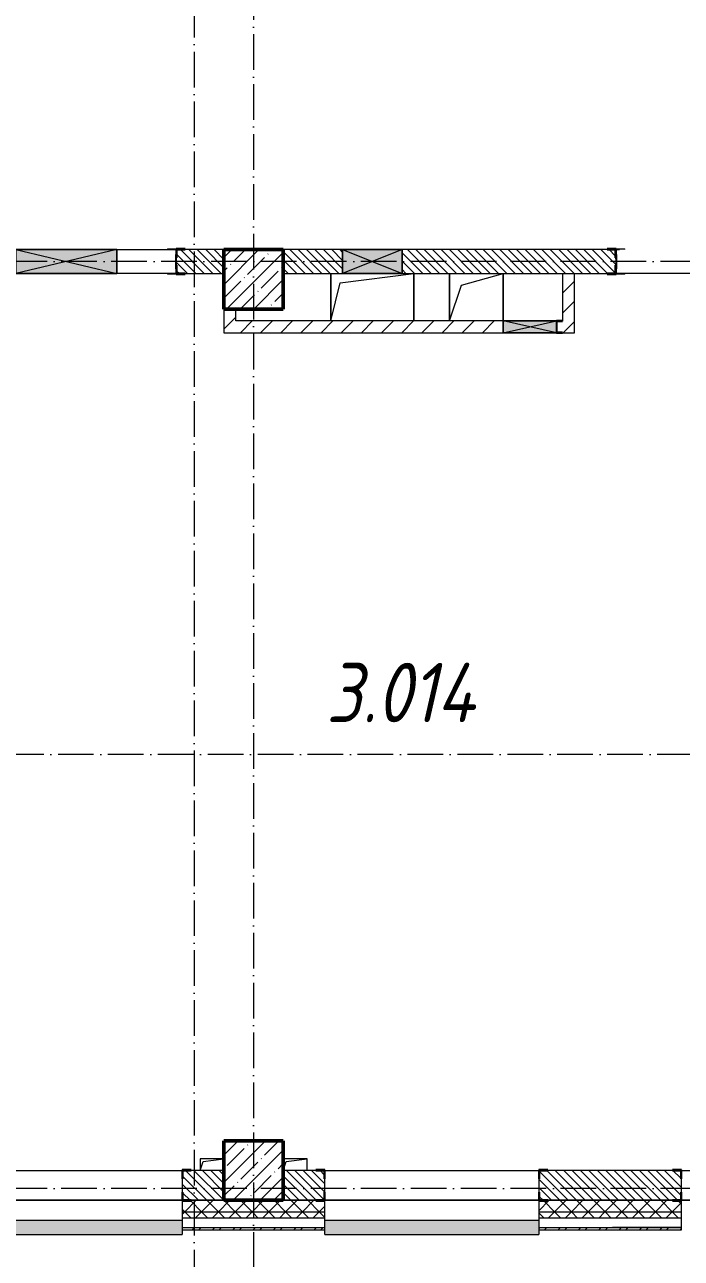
# Model space of a CAD drawing. Header units: millimetres. Extents: x 2294 to 908349, y -83289 to 219220.
# Drawn here: x 221159 to 226684, y 60718 to 71099 of the extents above; entities that cross this region are included whole.
import ezdxf

# ---------------------------------------------------------------- set-up
doc = ezdxf.new("R2010")
doc.units = ezdxf.units.MM
doc.linetypes.add('50_200_ШТРИХ_1Т_ш5_п1_п1_', pattern=[700, 500, -100, 0, -100])
for name, color, linetype, lineweight in [('A-DETL-GENF-OTLN', 7, 'Continuous', 9), ('A-FLOR-____-OTLN', 7, 'Continuous', 9), ('A-GENM-____-MCUT', 7, 'Continuous', 25), ('A-GENM-____-OTLN', 7, 'Continuous', 9), ('A-GENM-____-OTLN-1', 7, 'Continuous', 25), ('A-GLAZ-____-OTLN', 7, 'Continuous', 9), ('A-WALL-____-MCUT', 7, 'Continuous', 13), ('A-WALL-____-MCUT-1', 7, 'Continuous', 9), ('A-WALL-____-OTLN', 7, 'Continuous', 9), ('A-WALL-____-PATT-1', 7, 'Continuous', 9), ('A-WALL-FNSH-MCUT-1', 7, 'Continuous', 9), ('I-WALL-____-OTLN', 7, 'Continuous', 9), ('S-COLS-____-MCUT', 7, 'Continuous', 50), ('S-COLS-____-OTLN', 7, 'Continuous', 9), ('S-GRID-____-OTLN-1', 7, '50_200_ШТРИХ_1Т_ш5_п1_п1_', 9), ('Марки помещений', 7, 'Continuous', 9)]:
    doc.layers.add(name, color=color, linetype=linetype, lineweight=lineweight)
doc.layers.add('A-GLAZ-____-OTLN-1', color=7, linetype='Continuous', lineweight=9, true_color=0xc0c0c0)
doc.styles.add('ISOCPEUR_I_2', font='isocpeui.ttf', dxfattribs={"width": 0.85, "height": 2.3})
pattern_1 = [(45, (165583.51, 6025.28), (-70.71068, 70.71068), []), (135, (165583.51, 6025.28), (-70.71068, -70.71068), [])]
pattern_2 = [(45, (165583.51, 6025.28), (-84.85281, 84.85281), [])]
pattern_3 = [(135, (165583.507, 6025.276), (-35.35534, -35.35534), [])]
pattern_4 = [(45, (165583.51, 6025.28), (-85.53659, 85.53659), []), (45, (165640.53, 6025.28), (-85.53659, 85.53659), [])]

# ---------------------------------------------------------------- blocks, each defined once
blk = doc.blocks.new('3osi')
at = {"layer": 'S-GRID-____-OTLN-1', "color": 251, "ltscale": 0.6, "true_color": 0x636466}
for p, q in [((222583.5, 96918.1), (222583.5, 58916.9)), ((223083.5, 96644.8), (223083.5, 59064.8)), ((269657.9, 69106.3), (160914.7, 69106.3)), ((241063.5, 64956.3), (160914.7, 64956.3)), ((269657.9, 61306.3), (160914.7, 61306.3))]:
    blk.add_line(p, q, dxfattribs=at)
blk = doc.blocks.new('BSC_Колонна _Прямоугольная - 500х500-V62-АР1_План отверстий 3 этажа в осях 1-64_Ю-ЯЯ')
at = {"layer": 'S-COLS-____-OTLN'}
h = blk.add_hatch(dxfattribs=at)
h.set_pattern_fill('FP_70', color=256, style=0, pattern_type=2)
h.set_pattern_definition([(45, (-57500, -55431.04), (-114.04925, 114.04925), []), (45, (-57385.95, -55431.04), (-114.04925, 114.04925), [201.613, -40.323, 3.353, -36.97])])
h.paths.add_polyline_path([(-250, -250), (250, -250), (250, 250), (-250, 250), (-250, 178)], flags=0)
at = {"layer": 'S-COLS-____-MCUT'}
for p, q in [((250, 250), (-250, 250)), ((-250, 250), (-250, -250)), ((250, -250), (250, 250)), ((-250, -250), (250, -250))]:
    blk.add_line(p, q, dxfattribs=at)
blk = doc.blocks.new('BSC_Колонна _Прямоугольная - 500х500-V63-АР1_План отверстий 3 этажа в осях 1-64_Ю-ЯЯ')
at = {"layer": 'S-COLS-____-OTLN'}
h = blk.add_hatch(dxfattribs=at)
h.set_pattern_fill('FP_71', color=256, style=0, pattern_type=2)
h.set_pattern_definition([(45, (-57500, -62931.04), (-114.04925, 114.04925), []), (45, (-57385.95, -62931.04), (-114.04925, 114.04925), [201.613, -40.323, 3.353, -36.97])])
h.paths.add_polyline_path([(-250, -250), (250, -250), (250, 250), (-250, 250)], flags=0)
at = {"layer": 'S-COLS-____-MCUT'}
for p, q in [((250, 250), (-250, 250)), ((-250, 250), (-250, -250)), ((250, -250), (250, 250)), ((-250, -250), (250, -250))]:
    blk.add_line(p, q, dxfattribs=at)
blk = doc.blocks.new('Фахверк_СКБ_Уголок - 250_2700-27497298-АР1_План отверстий 3 этажа в осях 1-64_Ю-ЯЯ')
at = {"layer": 'A-GENM-____-MCUT'}
for p, q in [((200, 181), (125, 181)), ((125, 181), (125, 106)), ((125, 106), (131, 106)), ((131, 106), (131, 175)), ((131, 175), (200, 175)), ((200, 175), (200, 181)), ((131, -6), (125, -6)), ((125, -6), (125, -81)), ((125, -81), (200, -81)), ((131, -75), (131, -6)), ((200, -75), (131, -75)), ((200, -81), (200, -75))]:
    blk.add_line(p, q, dxfattribs=at)
blk = doc.blocks.new('154_Стойка_СКБ_Уголок - СМ-2480_200-28346303-АР1_План отверстий 3 этажа в осях 1-64_Ю-ЯЯ')
at = {"layer": 'A-GENM-____-MCUT'}
for p, q in [((125, 156), (125, 81)), ((200, 156), (125, 156)), ((131, 81), (131, 150)), ((131, 150), (200, 150)), ((200, 150), (200, 156)), ((125, 81), (131, 81)), ((131, 19), (125, 19)), ((125, 19), (125, -56)), ((131, -50), (131, 19)), ((125, -56), (200, -56)), ((200, -50), (131, -50)), ((200, -56), (200, -50))]:
    blk.add_line(p, q, dxfattribs=at)
blk = doc.blocks.new('Стойка_Влож_Полоса боковая - Полоса-V164-АР1_План отверстий 3 этажа в осях 1-64_Ю-ЯЯ')
at = {"layer": 'A-GENM-____-OTLN'}
for p, q in [((-5, 60), (0, 60)), ((-5, -60), (-5, 60)), ((0, 31), (0, -31)), ((0, -60), (-5, -60))]:
    blk.add_line(p, q, dxfattribs=at)
blk = doc.blocks.new('Стойка_Влож_Уголок_Опорный - Уголок-28213941-АР1_План отверстий 3 этажа в осях 1-64_Ю-ЯЯ')
at = {"layer": 'A-GENM-____-OTLN'}
for p, q in [((-212, -6), (-212, 0)), ((0, 0), (0, -6)), ((-212, -75), (-212, -6)), ((-212, -6), (-206, -6)), ((-212, -75), (-206, -75)), ((-6, -6), (0, -6)), ((-6, -75), (0, -75)), ((0, -6), (0, -75))]:
    blk.add_line(p, q, dxfattribs=at)
blk = doc.blocks.new('AR_Отверстие прямоугольное _в плите_ - AR_Отверстие прямоугольное _в плите_-V178-АР1_План отверстий 3 этажа в осях 1-64_Ю-ЯЯ')
at = {"layer": 'A-GENM-____-OTLN'}
for p, q in [((100, 50), (-100, 50)), ((-100, -50), (-75, 25)), ((-75, 25), (100, 50)), ((100, -50), (100, 50))]:
    blk.add_line(p, q, dxfattribs=at)
blk = doc.blocks.new('AR_Отверстие прямоугольное _в плите_ - AR_Отверстие прямоугольное _в плите_-V185-АР1_План отверстий 3 этажа в осях 1-64_Ю-ЯЯ')
at = {"layer": 'A-GENM-____-OTLN'}
for p, q in [((100, 50), (-100, 50)), ((-100, 50), (-100, -50)), ((-100, -50), (-75, 25)), ((-75, 25), (100, 50))]:
    blk.add_line(p, q, dxfattribs=at)
blk = doc.blocks.new('AR_Отверстие прямоугольное _в плите_ - AR_Отверстие прямоугольное _в плите_-V188-АР1_План отверстий 3 этажа в осях 1-64_Ю-ЯЯ')
at = {"layer": 'A-GENM-____-OTLN'}
for p, q in [((-350, 200), (-350, -200)), ((-350, -200), (-270, 120)), ((-270, 120), (350, 200)), ((350, -200), (350, 200))]:
    blk.add_line(p, q, dxfattribs=at)
blk = doc.blocks.new('AR_Отверстие прямоугольное _в плите_ - AR_Отверстие прямоугольное _в плите_-30552855-АР1_План отверстий 3 этажа в осях 1-64_Ю-ЯЯ')
at = {"layer": 'A-GENM-____-OTLN'}
for p, q in [((-225, 200), (-225, -200)), ((-125, 100), (225, 200)), ((225, -200), (225, 200)), ((-225, -200), (-125, 100))]:
    blk.add_line(p, q, dxfattribs=at)
blk = doc.blocks.new('Отлив_СКБ - Отлив витража_120_НВФ-31885687-АР1_План отверстий 3 этажа в осях 1-64_Ю-ЯЯ')
at = {"layer": 'A-GLAZ-____-OTLN-1'}
for points in [[(0, -2), (1800, -2), (1800, 0), (0, 0)], [(945, -120), (1800, -120), (1800, -2), (0, -2), (0, -120), (878, -120)]]:
    blk.add_hatch(color=256, dxfattribs=at).paths.add_polyline_path(points, flags=0)
at = {"layer": 'A-GLAZ-____-OTLN'}
for p, q in [((0, 0), (1800, 0)), ((1800, -2), (0, -2)), ((0, -120), (0, -83)), ((1800, -83), (1800, -120)), ((0, -120), (1800, -120))]:
    blk.add_line(p, q, dxfattribs=at)
blk = doc.blocks.new('AR_Отверстие прямоугольное _в стене__БезПР - AR_Отверстие прямоугольное _в стене__БезПР-36899195-АР1_План отверстий 3 этажа в осях 1-64_Ю-ЯЯ')
at = {"layer": 'A-GLAZ-____-OTLN'}
blk.add_hatch(color=256, dxfattribs=at).paths.add_polyline_path([(-250, -100), (250, -100), (250, 100), (-250, 100)], flags=0)
at = {"layer": 'A-DETL-GENF-OTLN'}
for p, q in [((-250, -100), (-250, 100)), ((-250, 100), (250, 100)), ((250, 100), (-250, -100)), ((-250, 100), (250, -100)), ((250, 100), (-250, 100)), ((-250, 100), (-250, -100)), ((250, 100), (250, -100)), ((250, -100), (250, 100)), ((250, -100), (-250, -100)), ((-250, -100), (250, -100))]:
    blk.add_line(p, q, dxfattribs=at)
at = {"layer": 'A-GLAZ-____-OTLN'}
blk.add_line((250, 100), (-250, 100), dxfattribs=at)
blk = doc.blocks.new('AR_Отверстие прямоугольное _в стене_ - AR_Отверстие прямоугольное _в стене__ОВ-36928954-АР1_План отверстий 3 этажа в осях 1-64_Ю-ЯЯ')
at = {"layer": 'A-GLAZ-____-OTLN'}
blk.add_hatch(color=256, dxfattribs=at).paths.add_polyline_path([(-225, 50), (-225, -50), (225, -50), (225, 50)], flags=0)
at = {"layer": 'A-DETL-GENF-OTLN'}
for p, q in [((-225, 50), (225, 50)), ((225, 50), (-225, -50)), ((-225, 50), (225, -50)), ((225, 50), (-225, 50)), ((225, 50), (225, -50)), ((225, -50), (225, 50)), ((225, -50), (-225, -50)), ((-225, -50), (225, -50))]:
    blk.add_line(p, q, dxfattribs=at)
blk = doc.blocks.new('AR_Отверстие прямоугольное _в стене_ - AR_Отверстие прямоугольное _в стене__ОВ-36927705-АР1_План отверстий 3 этажа в осях 1-64_Ю-ЯЯ')
at = {"layer": 'A-GLAZ-____-OTLN'}
blk.add_hatch(color=256, dxfattribs=at).paths.add_polyline_path([(425, -100), (425, 100), (-425, 100), (-425, -100)], flags=0)
at = {"layer": 'A-DETL-GENF-OTLN'}
for p, q in [((-425, -100), (-425, 100)), ((-425, 100), (425, 100)), ((425, 100), (-425, -100)), ((-425, 100), (425, -100)), ((425, 100), (-425, 100)), ((-425, 100), (-425, -100)), ((425, 100), (425, -100)), ((425, -100), (425, 100)), ((425, -100), (-425, -100)), ((-425, -100), (425, -100))]:
    blk.add_line(p, q, dxfattribs=at)
blk = doc.blocks.new('154_Фахверк_СКБ_Швеллер - Тип_100_3960_зеркало-36793856-АР1_План отверстий 3 этажа в осях 1-64_Ю-ЯЯ')
at = {"layer": 'A-GENM-____-MCUT'}
for p, q in [((175, 50), (125, 50)), ((125, 50), (125, -50)), ((128, 47), (175, 47)), ((128, -47), (128, 47)), ((175, 47), (175, 50)), ((125, -50), (175, -50)), ((175, -47), (128, -47)), ((175, -50), (175, -47))]:
    blk.add_line(p, q, dxfattribs=at)
blk = doc.blocks.new('3floor')
at = {"layer": 'A-WALL-____-PATT-1'}
h = blk.add_hatch(dxfattribs=at)
h.set_pattern_fill('FP_9', color=256, style=0, pattern_type=2)
h.set_pattern_definition(pattern_3)
h.paths.add_polyline_path([(222440, 69006), (222834, 69006), (222834, 69206), (222440, 69206), (222440, 69137), (222434, 69137), (222434, 69075), (222440, 69075), (222440, 69046)], flags=0)
h.paths.add_polyline_path([(220361, 69006), (220728, 69006), (220728, 69075), (220734, 69075), (220734, 69137), (220728, 69137), (220728, 69206), (220334, 69206), (220334, 69006)], flags=0)
h = blk.add_hatch(dxfattribs=at)
h.set_pattern_fill('FP_9', color=256, style=0, pattern_type=2)
h.set_pattern_definition(pattern_3)
h.paths.add_polyline_path([(227940, 69006), (228834, 69006), (228834, 69206), (227940, 69206), (227940, 69137), (227934, 69137), (227934, 69075), (227940, 69075), (227940, 69008)], flags=0)
h.paths.add_polyline_path([(223334, 69006), (223834, 69006), (223834, 69206), (223334, 69206)], flags=0)
h.paths.add_polyline_path([(226128, 69006), (226128, 69075), (226134, 69075), (226134, 69137), (226128, 69137), (226128, 69206), (224334, 69206), (224334, 69006), (226059, 69006)], flags=0)
h = blk.add_hatch(dxfattribs=at)
h.set_pattern_fill('FP_7', color=256, style=0, pattern_type=2)
h.set_pattern_definition(pattern_2)
h.paths.add_polyline_path([(225684, 68606), (225784, 68606), (225784, 69006), (225684, 69006)], flags=0)
h = blk.add_hatch(dxfattribs=at)
h.set_pattern_fill('FP_7', color=256, style=0, pattern_type=2)
h.set_pattern_definition(pattern_2)
h.paths.add_polyline_path([(222934, 68606), (222934, 68706), (222834, 68706), (222834, 68606)], flags=0)
h = blk.add_hatch(dxfattribs=at)
h.set_pattern_fill('FP_7', color=256, style=0, pattern_type=2)
h.set_pattern_definition(pattern_2)
h.paths.add_polyline_path([(225184, 68506), (225184, 68606), (222834, 68606), (222834, 68506), (223896, 68506)], flags=0)
h.paths.add_polyline_path([(225784, 68506), (225784, 68606), (225684, 68606), (225684, 68603), (225637, 68603), (225637, 68509), (225684, 68509), (225684, 68506)], flags=0)
h = blk.add_hatch(dxfattribs=at)
h.set_pattern_fill('FP_9', color=256, style=0, pattern_type=2)
h.set_pattern_definition(pattern_3)
h.paths.add_polyline_path([(220334, 61206), (220678, 61206), (220678, 61275), (220684, 61275), (220684, 61387), (220678, 61387), (220678, 61456), (220334, 61456)], flags=0)
h.paths.add_polyline_path([(222834, 61206), (222834, 61456), (222490, 61456), (222490, 61387), (222484, 61387), (222484, 61275), (222490, 61275), (222490, 61206), (222559, 61206)], flags=0)
h = blk.add_hatch(dxfattribs=at)
h.set_pattern_fill('FP_9', color=256, style=0, pattern_type=2)
h.set_pattern_definition(pattern_3)
h.paths.add_polyline_path([(228490, 61206), (228834, 61206), (228834, 61456), (228490, 61456), (228490, 61387), (228484, 61387), (228484, 61275), (228490, 61275)], flags=0)
h.paths.add_polyline_path([(226609, 61206), (226678, 61206), (226678, 61275), (226684, 61275), (226684, 61387), (226678, 61387), (226678, 61456), (225490, 61456), (225490, 61387), (225484, 61387), (225484, 61275), (225490, 61275), (225490, 61206), (225663, 61206)], flags=0)
h.paths.add_polyline_path([(223678, 61206), (223678, 61275), (223684, 61275), (223684, 61387), (223678, 61387), (223678, 61456), (223334, 61456), (223334, 61206), (223609, 61206)], flags=0)
h = blk.add_hatch(dxfattribs=at)
h.set_pattern_fill('FP_4', color=256, style=0, pattern_type=2)
h.set_pattern_definition(pattern_1)
h.paths.add_polyline_path([(239803, 61106), (239884, 61106), (239884, 61206), (233534, 61206), (233534, 61106), (236268, 61106)], flags=0)
h.paths.add_polyline_path([(229198, 61106), (229584, 61106), (229584, 61200), (229509, 61200), (229509, 61206), (228559, 61206), (228559, 61200), (228484, 61200), (228484, 61106), (228834, 61106)], flags=0)
h.paths.add_polyline_path([(230966, 61106), (232534, 61106), (232534, 61206), (230659, 61206), (230659, 61200), (230584, 61200), (230584, 61106)], flags=0)
h.paths.add_polyline_path([(225559, 61106), (226684, 61106), (226684, 61200), (226609, 61200), (226609, 61206), (225559, 61206), (225559, 61200), (225484, 61200), (225484, 61106), (225490, 61106)], flags=0)
h.paths.add_polyline_path([(223684, 61106), (223684, 61200), (223609, 61200), (223609, 61206), (222559, 61206), (222559, 61200), (222484, 61200), (222484, 61106), (223012, 61106)], flags=0)
h.paths.add_polyline_path([(219559, 61106), (220684, 61106), (220684, 61200), (220609, 61200), (220609, 61206), (219559, 61206), (219559, 61200), (219484, 61200), (219484, 61106)], flags=0)
h.paths.add_polyline_path([(217609, 61106), (217684, 61106), (217684, 61200), (217609, 61200), (217609, 61206), (216559, 61206), (216559, 61200), (216484, 61200), (216484, 61106), (216826, 61106)], flags=0)
h.paths.add_polyline_path([(213834, 61106), (214684, 61106), (214684, 61200), (214609, 61200), (214609, 61206), (213559, 61206), (213559, 61200), (213484, 61200), (213484, 61106), (213559, 61106)], flags=0)
h.paths.add_polyline_path([(211524, 61106), (211684, 61106), (211684, 61200), (211609, 61200), (211609, 61206), (210009, 61206), (210009, 61200), (209934, 61200), (209934, 61106), (210640, 61106)], flags=0)
h.paths.add_polyline_path([(207989, 61106), (208134, 61106), (208134, 61200), (208059, 61200), (208059, 61206), (207009, 61206), (207009, 61200), (206934, 61200), (206934, 61106)], flags=0)
h.paths.add_polyline_path([(205134, 61106), (205134, 61200), (205059, 61200), (205059, 61206), (204009, 61206), (204009, 61200), (203934, 61200), (203934, 61106), (204454, 61106)], flags=0)
h.paths.add_polyline_path([(201802, 61106), (202134, 61106), (202134, 61200), (202059, 61200), (202059, 61206), (201009, 61206), (201009, 61200), (200934, 61200), (200934, 61106), (201361, 61106)], flags=0)
h.paths.add_polyline_path([(198009, 61106), (199134, 61106), (199134, 61200), (199059, 61200), (199059, 61206), (198009, 61206), (198009, 61200), (197934, 61200), (197934, 61106), (197940, 61106)], flags=0)
h.paths.add_polyline_path([(194934, 61106), (196134, 61106), (196134, 61200), (196059, 61200), (196059, 61206), (195009, 61206), (195009, 61200), (194934, 61200)], flags=0)
h.paths.add_polyline_path([(193134, 61106), (193134, 61200), (193059, 61200), (193059, 61206), (192009, 61206), (192009, 61200), (191934, 61200), (191934, 61106), (192965, 61106)], flags=0)
h.paths.add_polyline_path([(189009, 61106), (190134, 61106), (190134, 61200), (190059, 61200), (190059, 61206), (189009, 61206), (189009, 61200), (188934, 61200), (188934, 61106), (188940, 61106)], flags=0)
h.paths.add_polyline_path([(187134, 61106), (187134, 61200), (187059, 61200), (187059, 61206), (186009, 61206), (186009, 61200), (185934, 61200), (185934, 61106), (187059, 61106)], flags=0)
h.paths.add_polyline_path([(183784, 61106), (184134, 61106), (184134, 61200), (184059, 61200), (184059, 61206), (183009, 61206), (183009, 61200), (182934, 61200), (182934, 61106), (183284, 61106)], flags=0)
h.paths.add_polyline_path([(181934, 61106), (181934, 61200), (181859, 61200), (181859, 61206), (172134, 61206), (172134, 61106), (181477, 61106)], flags=0)
h.paths.add_polyline_path([(171134, 61106), (171134, 61206), (163134, 61206), (163134, 61106), (169104, 61106)], flags=0)
h = blk.add_hatch(dxfattribs=at)
h.set_pattern_fill('FP_4', color=256, style=0, pattern_type=2)
h.set_pattern_definition(pattern_1)
h.paths.add_polyline_path([(239884, 61056), (239884, 61106), (233534, 61106), (233534, 61056), (239803, 61056)], flags=0)
h.paths.add_polyline_path([(232534, 61056), (232534, 61106), (230584, 61106), (230584, 61056), (230966, 61056)], flags=0)
h.paths.add_polyline_path([(226684, 61056), (226684, 61106), (225484, 61106), (225484, 61056), (225663, 61056)], flags=0)
h.paths.add_polyline_path([(229198, 61056), (229584, 61056), (229584, 61106), (228484, 61106), (228484, 61056)], flags=0)
h.paths.add_polyline_path([(223012, 61056), (223684, 61056), (223684, 61106), (222484, 61106), (222484, 61056)], flags=0)
h.paths.add_polyline_path([(220684, 61056), (220684, 61106), (219484, 61106), (219484, 61056), (220361, 61056)], flags=0)
h.paths.add_polyline_path([(217684, 61056), (217684, 61106), (216484, 61106), (216484, 61056), (216826, 61056)], flags=0)
h.paths.add_polyline_path([(214684, 61056), (214684, 61106), (213484, 61106), (213484, 61056), (214175, 61056)], flags=0)
h.paths.add_polyline_path([(211684, 61056), (211684, 61106), (209934, 61106), (209934, 61056), (211524, 61056)], flags=0)
h.paths.add_polyline_path([(208134, 61056), (208134, 61106), (206934, 61106), (206934, 61056), (207989, 61056)], flags=0)
h.paths.add_polyline_path([(205134, 61056), (205134, 61106), (203934, 61106), (203934, 61056), (204454, 61056)], flags=0)
h.paths.add_polyline_path([(202134, 61056), (202134, 61106), (200934, 61106), (200934, 61056), (201802, 61056)], flags=0)
h.paths.add_polyline_path([(197934, 61056), (199134, 61056), (199134, 61106), (197934, 61106)], flags=0)
h.paths.add_polyline_path([(195616, 61056), (196134, 61056), (196134, 61106), (194934, 61106), (194934, 61056)], flags=0)
h.paths.add_polyline_path([(192965, 61056), (193134, 61056), (193134, 61106), (191934, 61106), (191934, 61056), (192081, 61056)], flags=0)
h.paths.add_polyline_path([(190134, 61056), (190134, 61106), (188934, 61106), (188934, 61056), (189430, 61056)], flags=0)
h.paths.add_polyline_path([(186779, 61056), (187134, 61056), (187134, 61106), (185934, 61106), (185934, 61056)], flags=0)
h.paths.add_polyline_path([(184128, 61056), (184134, 61056), (184134, 61106), (182934, 61106), (182934, 61056), (183244, 61056)], flags=0)
h.paths.add_polyline_path([(181477, 61056), (181934, 61056), (181934, 61106), (172134, 61106), (172134, 61056), (179709, 61056)], flags=0)
h.paths.add_polyline_path([(171134, 61056), (171134, 61106), (163034, 61106), (163034, 61056), (169104, 61056)], flags=0)
h = blk.add_hatch(dxfattribs=at)
h.set_pattern_fill('FP_6', color=256, style=0, pattern_type=2)
h.set_pattern_definition(pattern_4)
h.paths.add_polyline_path([(225663, 60956), (226104, 60956), (226104, 60976), (225484, 60976), (225484, 60956)], flags=0)
h.paths.add_polyline_path([(223684, 60956), (223684, 60976), (222484, 60976), (222484, 60956), (223012, 60956)], flags=0)
h.paths.add_polyline_path([(219484, 60956), (220684, 60956), (220684, 60976), (219484, 60976)], flags=0)
h.paths.add_polyline_path([(217684, 60956), (217684, 60976), (216484, 60976), (216484, 60956), (216826, 60956)], flags=0)
h.paths.add_polyline_path([(214175, 60956), (214684, 60956), (214684, 60976), (213484, 60976), (213484, 60956)], flags=0)
h.paths.add_polyline_path([(211684, 60956), (211684, 60976), (210819, 60976), (210819, 60956), (211524, 60956)], flags=0)
h = blk.add_hatch(dxfattribs=at)
h.set_pattern_fill('FP_6', color=256, style=0, pattern_type=2)
h.set_pattern_definition(pattern_4)
h.paths.add_polyline_path([(239784, 60956), (239784, 60976), (233534, 60976), (233534, 60956), (236268, 60956)], flags=0)
h.paths.add_polyline_path([(232534, 60956), (232534, 60976), (230584, 60976), (230584, 60956), (230966, 60956)], flags=0)
h.paths.add_polyline_path([(228484, 60956), (229584, 60956), (229584, 60976), (228484, 60976)], flags=0)
h.paths.add_polyline_path([(226104, 60956), (226684, 60956), (226684, 60976), (226104, 60976)], flags=0)
at = {"layer": 'A-FLOR-____-OTLN'}
for p, q in [((223734, 68606), (223734, 69006)), ((224434, 69006), (224434, 68606)), ((224734, 68606), (224734, 69006)), ((225184, 69006), (225184, 68606))]:
    blk.add_line(p, q, dxfattribs=at)
at = {"layer": 'A-WALL-____-MCUT'}
for p, q in [((222834, 69206), (222509, 69206)), ((223834, 69206), (223334, 69206)), ((226059, 69206), (224334, 69206)), ((222509, 69006), (222834, 69006)), ((223334, 69006), (223834, 69006)), ((224334, 69006), (226059, 69006)), ((222484, 61387), (222484, 61275)), ((222834, 61456), (222559, 61456)), ((223609, 61456), (223334, 61456)), ((223684, 61275), (223684, 61387)), ((225484, 61387), (225484, 61275)), ((226609, 61456), (225559, 61456)), ((226684, 61275), (226684, 61387)), ((222484, 61200), (222484, 60976)), ((223684, 60976), (223684, 61200)), ((225484, 61200), (225484, 60976)), ((226684, 60976), (226684, 61200)), ((222484, 60976), (223684, 60976)), ((225484, 60976), (226684, 60976))]:
    blk.add_line(p, q, dxfattribs=at)
at = {"layer": 'A-WALL-____-MCUT-1'}
for p, q in [((222834, 61206), (222559, 61206)), ((222559, 61206), (222834, 61206)), ((223609, 61206), (223334, 61206)), ((223334, 61206), (223609, 61206)), ((226609, 61206), (225559, 61206)), ((225559, 61206), (226609, 61206)), ((223684, 61106), (222484, 61106)), ((223684, 61056), (222484, 61056)), ((226684, 61106), (225484, 61106)), ((226684, 61056), (225484, 61056))]:
    blk.add_line(p, q, dxfattribs=at)
at = {"layer": 'A-WALL-____-OTLN'}
for p, q in [((220684, 61456), (222484, 61456)), ((223684, 61456), (225484, 61456)), ((226684, 61456), (228484, 61456)), ((220684, 61206), (222484, 61206)), ((222484, 61206), (220684, 61206)), ((223684, 61206), (225484, 61206)), ((225484, 61206), (223684, 61206)), ((226684, 61206), (228484, 61206)), ((228484, 61206), (226684, 61206))]:
    blk.add_line(p, q, dxfattribs=at)
at = {"layer": 'A-WALL-FNSH-MCUT-1'}
for p, q in [((225684, 69006), (225684, 68606)), ((225784, 68506), (225784, 69006)), ((222834, 68706), (222834, 68506)), ((222934, 68606), (222934, 68706)), ((225184, 68606), (222934, 68606)), ((222834, 68506), (225184, 68506)), ((225684, 68506), (225784, 68506)), ((222484, 60976), (222484, 60956)), ((222484, 60956), (223684, 60956)), ((223684, 60956), (223684, 60976)), ((225484, 60976), (225484, 60976)), ((225484, 60976), (225484, 60956)), ((225484, 60956), (226104, 60956)), ((226684, 60976), (226104, 60976)), ((226104, 60956), (226684, 60956)), ((226684, 60956), (226684, 60976))]:
    blk.add_line(p, q, dxfattribs=at)
at = {"layer": 'I-WALL-____-OTLN'}
for p, q in [((221934, 69206), (222434, 69206)), ((226134, 69206), (226164, 69206)), ((222434, 69006), (221934, 69006)), ((227934, 69006), (226134, 69006))]:
    blk.add_line(p, q, dxfattribs=at)
at = {"layer": 'A-GENM-____-OTLN'}
for name, p, rotation in [('Стойка_Влож_Уголок_Опорный - Уголок-28213941-АР1_План отверстий 3 этажа в осях 1-64_Ю-ЯЯ', (222434, 69000), 269.9999999999996), ('Стойка_Влож_Уголок_Опорный - Уголок-28213941-АР1_План отверстий 3 этажа в осях 1-64_Ю-ЯЯ', (226134, 69212), 89.99999999999962), ('Стойка_Влож_Полоса боковая - Полоса-V164-АР1_План отверстий 3 этажа в осях 1-64_Ю-ЯЯ', (226134, 69106), 180)]:
    blk.add_blockref(name, p, dxfattribs=dict(at, rotation=rotation))
for name, p in [('Стойка_Влож_Полоса боковая - Полоса-V164-АР1_План отверстий 3 этажа в осях 1-64_Ю-ЯЯ', (222434, 69106)), ('AR_Отверстие прямоугольное _в плите_ - AR_Отверстие прямоугольное _в плите_-V188-АР1_План отверстий 3 этажа в осях 1-64_Ю-ЯЯ', (224084, 68806)), ('AR_Отверстие прямоугольное _в плите_ - AR_Отверстие прямоугольное _в плите_-30552855-АР1_План отверстий 3 этажа в осях 1-64_Ю-ЯЯ', (224959, 68806)), ('AR_Отверстие прямоугольное _в плите_ - AR_Отверстие прямоугольное _в плите_-V185-АР1_План отверстий 3 этажа в осях 1-64_Ю-ЯЯ', (222734, 61506)), ('AR_Отверстие прямоугольное _в плите_ - AR_Отверстие прямоугольное _в плите_-V178-АР1_План отверстий 3 этажа в осях 1-64_Ю-ЯЯ', (223434, 61506))]:
    blk.add_blockref(name, p, dxfattribs=at)
at = {"layer": 'A-GENM-____-OTLN-1'}
for name, p in [('154_Стойка_СКБ_Уголок - СМ-2480_200-28346303-АР1_План отверстий 3 этажа в осях 1-64_Ю-ЯЯ', (222309, 69056)), ('154_Фахверк_СКБ_Швеллер - Тип_100_3960_зеркало-36793856-АР1_План отверстий 3 этажа в осях 1-64_Ю-ЯЯ', (225509, 68556)), ('Фахверк_СКБ_Уголок - 250_2700-27497298-АР1_План отверстий 3 этажа в осях 1-64_Ю-ЯЯ', (222359, 61281)), ('Фахверк_СКБ_Уголок - 250_2700-27497298-АР1_План отверстий 3 этажа в осях 1-64_Ю-ЯЯ', (225359, 61281))]:
    blk.add_blockref(name, p, dxfattribs=at)
at = {"layer": 'A-GENM-____-OTLN-1', "rotation": 180}
for name, p in [('154_Стойка_СКБ_Уголок - СМ-2480_200-28346303-АР1_План отверстий 3 этажа в осях 1-64_Ю-ЯЯ', (226259, 69156)), ('Фахверк_СКБ_Уголок - 250_2700-27497298-АР1_План отверстий 3 этажа в осях 1-64_Ю-ЯЯ', (223809, 61381)), ('Фахверк_СКБ_Уголок - 250_2700-27497298-АР1_План отверстий 3 этажа в осях 1-64_Ю-ЯЯ', (226809, 61381))]:
    blk.add_blockref(name, p, dxfattribs=at)
at = {"layer": 'A-GLAZ-____-OTLN'}
for name, p in [('AR_Отверстие прямоугольное _в стене_ - AR_Отверстие прямоугольное _в стене__ОВ-36927705-АР1_План отверстий 3 этажа в осях 1-64_Ю-ЯЯ', (221509, 69106)), ('AR_Отверстие прямоугольное _в стене__БезПР - AR_Отверстие прямоугольное _в стене__БезПР-36899195-АР1_План отверстий 3 этажа в осях 1-64_Ю-ЯЯ', (224084, 69106)), ('Отлив_СКБ - Отлив витража_120_НВФ-31885687-АР1_План отверстий 3 этажа в осях 1-64_Ю-ЯЯ', (220684, 61039)), ('Отлив_СКБ - Отлив витража_120_НВФ-31885687-АР1_План отверстий 3 этажа в осях 1-64_Ю-ЯЯ', (223684, 61039))]:
    blk.add_blockref(name, p, dxfattribs=at)
at = {"layer": 'A-GLAZ-____-OTLN', "rotation": 180}
blk.add_blockref('AR_Отверстие прямоугольное _в стене_ - AR_Отверстие прямоугольное _в стене__ОВ-36928954-АР1_План отверстий 3 этажа в осях 1-64_Ю-ЯЯ', (225409, 68556), dxfattribs=at)
at = {"layer": 'S-COLS-____-OTLN'}
for name, p in [('BSC_Колонна _Прямоугольная - 500х500-V63-АР1_План отверстий 3 этажа в осях 1-64_Ю-ЯЯ', (223084, 68956)), ('BSC_Колонна _Прямоугольная - 500х500-V62-АР1_План отверстий 3 этажа в осях 1-64_Ю-ЯЯ', (223084, 61456))]:
    blk.add_blockref(name, p, dxfattribs=at)
at = {"layer": 'Марки помещений', "insert": (223695, 65729), "char_height": 500, "width": 769.62, "attachment_point": 1, "style": 'ISOCPEUR_I_2'}
blk.add_mtext('3.014', dxfattribs=at)

msp = doc.modelspace()

# ---------------------------------------------------------------- block references
for name in ['3osi', '3floor']:
    msp.add_blockref(name, (0, 0))

doc.saveas('drawing.dxf')
